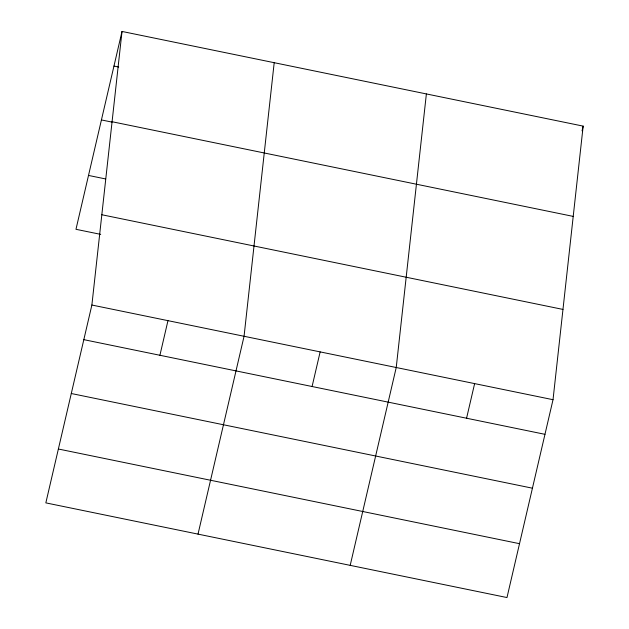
<?xml version="1.0" encoding="UTF-8"?>
<svg xmlns="http://www.w3.org/2000/svg" width="629" height="629" viewBox="0 0 629 629"><rect width="100%" height="100%" fill="white"/><g stroke="black" fill="none" stroke-linecap="round" stroke-linejoin="round"><path stroke-width="0.94" d="M91.881 305.034L122.018 31.45L583.162 126.122L553.025 399.698L506.982 597.55L45.838 502.878L91.881 305.034L553.025 399.698M274.197 62.688L244.06 336.271L198.017 534.123M426.376 93.933L396.231 367.517L350.196 565.361M122.018 31.45L75.975 229.302L100.711 234.373M159.915 355.275L167.967 320.648M312.086 386.513L320.145 351.894M466.569 418.23L474.628 383.604M582.069 130.801L583.162 126.122M113.967 66.069L118.716 67.044M112.072 121.735L573.216 216.4M101.426 119.935L111.891 122.081M88.516 175.436L105.633 178.951M101.827 214.748L562.963 309.421M83.822 339.652L544.966 434.325M71.289 393.518L532.433 488.19M58.379 449.012L519.515 543.684"/></g></svg>
